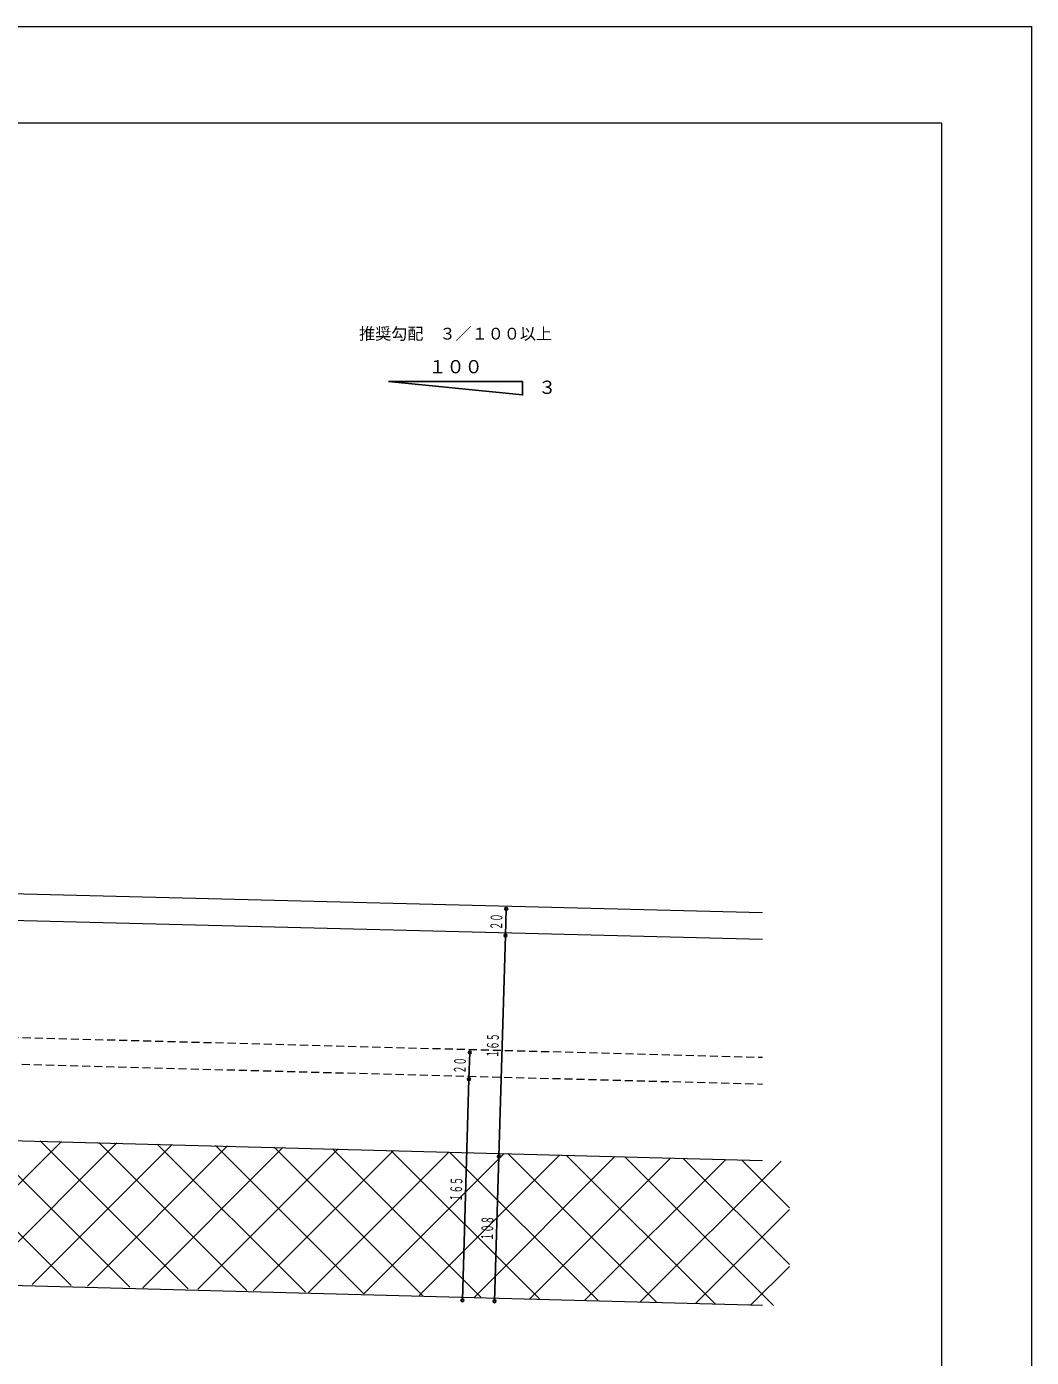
# Model space of a CAD drawing. Units: millimetres, scale not verified. Extents: x -1263 to 1258, y -891 to 1034.
# Drawn here: x 509 to 1258, y -102 to 891 of the extents above; entities that cross this region are included whole.
import ezdxf
from ezdxf.enums import TextEntityAlignment as Align

# ---------------------------------------------------------------- set-up
doc = ezdxf.new("R2010")
doc.units = ezdxf.units.MM
doc.header["$LTSCALE"] = 3
doc.linetypes.add('DASHED2', pattern=[3, 2, -1])
for name, color, linetype, lineweight in [('0-0_補助1', 4, 'Continuous', 5), ('0-4_寸法線1', 5, 'Continuous', 25), ('0-B_屋根1', 6, 'Continuous', 20), ('0-C_屋根2', 3, 'Continuous', 9), ('2-1_裏貼1', 2, 'Continuous', 18), ('5-B_枠2', 4, 'Continuous', 5)]:
    doc.layers.add(name, color=color, linetype=linetype, lineweight=lineweight)
doc.styles.add('ＭＳ ゴシック', font='')
doc.styles.get('ＭＳ ゴシック').set_extended_font_data('MS Gothic')

msp = doc.modelspace()

# ---------------------------------------------------------------- linework, layer by layer
at = {"layer": '0-0_補助1'}
for p, q in [((1191.647, 819), (-1194.647, 819)), ((1191.647, -819), (1191.647, 819))]:
    msp.add_line(p, q, dxfattribs=at)
at = {"layer": '0-4_寸法線1'}
for p, q in [((866.667, 232.772), (866.071, 212.781)), ((866.071, 212.781), (861.156, 47.854)), ((839.439, 125.535), (838.843, 105.544)), ((838.843, 105.544), (833.927, -59.383)), ((861.156, 47.854), (857.938, -60.098))]:
    msp.add_line(p, q, dxfattribs=at)
msp.add_lwpolyline([(778.844, 626.139), (878.844, 616.139), (878.844, 626.139)], close=True, dxfattribs=at)
for centre in [(866.667, 232.772), (866.071, 212.781), (866.071, 212.781), (839.439, 125.535), (838.843, 105.544), (838.843, 105.544), (861.156, 47.854), (861.156, 47.854), (833.927, -59.383), (857.938, -60.098)]:
    msp.add_circle(centre, 1.05, dxfattribs=at)
at = {"layer": '0-B_屋根1'}
for p, q in [((393.296, 246.881), (1057.938, 230.051)), ((392.7, 226.89), (1057.938, 210.042)), ((117.938, 70.007), (1057.938, 44.969))]:
    msp.add_line(p, q, dxfattribs=at)
at = {"layer": '0-C_屋根2', "linetype": 'DASHED2'}
for p, q in [((118.955, 147.011), (1057.938, 122.003)), ((118.359, 127.019), (1057.938, 101.994))]:
    msp.add_line(p, q, dxfattribs=at)
at = {"layer": '0-C_屋根2'}
msp.add_line((37.938, -35.657), (1057.938, -63.079), dxfattribs=at)
at = {"layer": '2-1_裏貼1'}
for p, q in [((542.09, -48.417), (431.696, 61.977)), ((585.76, -49.66), (475.311, 60.789)), ((629.429, -50.904), (518.925, 59.601)), ((430.377, -45.236), (534.782, 59.169)), ((471.629, -46.41), (576.083, 58.044)), ((512.881, -47.585), (617.385, 56.918)), ((554.133, -48.76), (658.686, 55.793)), ((673.099, -52.147), (562.539, 58.412)), ((595.384, -49.934), (699.987, 54.668)), ((716.769, -53.391), (606.154, 57.224)), ((636.636, -51.109), (741.289, 53.543)), ((760.439, -54.634), (649.768, 56.036)), ((677.888, -52.284), (782.59, 52.418)), ((804.109, -55.878), (693.383, 54.848)), ((719.14, -53.458), (823.891, 51.293)), ((847.779, -57.121), (736.997, 53.66)), ((760.392, -54.633), (865.193, 50.168)), ((891.449, -58.365), (780.612, 52.472)), ((935.119, -59.608), (824.226, 51.284)), ((978.789, -60.852), (867.841, 50.096)), ((801.643, -55.808), (906.494, 49.043)), ((842.895, -56.982), (947.795, 47.918)), ((884.147, -58.157), (989.097, 46.793)), ((1022.459, -62.095), (911.455, 48.908)), ((925.399, -59.332), (1030.398, 45.668)), ((1066.128, -63.339), (955.07, 47.72)), ((966.65, -60.506), (1071.699, 44.543)), ((1077.938, -32.722), (998.684, 46.532)), ((1077.938, 9.705), (1042.299, 45.344)), ((1007.902, -61.681), (1077.938, 8.355)), ((1049.154, -62.855), (1077.938, -34.072))]:
    msp.add_line(p, q, dxfattribs=at)
at = {"layer": '5-B_枠2'}
msp.add_lwpolyline([(-1261.5, 891), (1258.5, 891), (1258.5, -891), (-1261.5, -891)], close=True, dxfattribs=at)

# ---------------------------------------------------------------- texts
at = {"layer": '0-4_寸法線1', "style": 'ＭＳ ゴシック'}
for s, height, p in [('推奨勾配\u3000３／１００以上', 8.798, (756.844, 654.839)), ('１００', 9.897, (808.594, 629.339)), ('３', 9.897, (890.466, 613.944))]:
    msp.add_text(s, height=height, dxfattribs=at).set_placement(p, align=Align.BOTTOM_LEFT)
at = {"layer": '0-4_寸法線1', "style": 'ＭＳ ゴシック', "width": 0.5}
for s, p in [('２０', (866.191, 216.779)), ('１６５', (863.345, 121.321)), ('２０', (838.962, 109.542)), ('１６５', (836.117, 14.085)), ('１０８', (859.279, -15.118))]:
    msp.add_text(s, height=8.798, rotation=88.293, dxfattribs=at).set_placement(p, align=Align.BOTTOM_LEFT)

doc.saveas('drawing.dxf')
